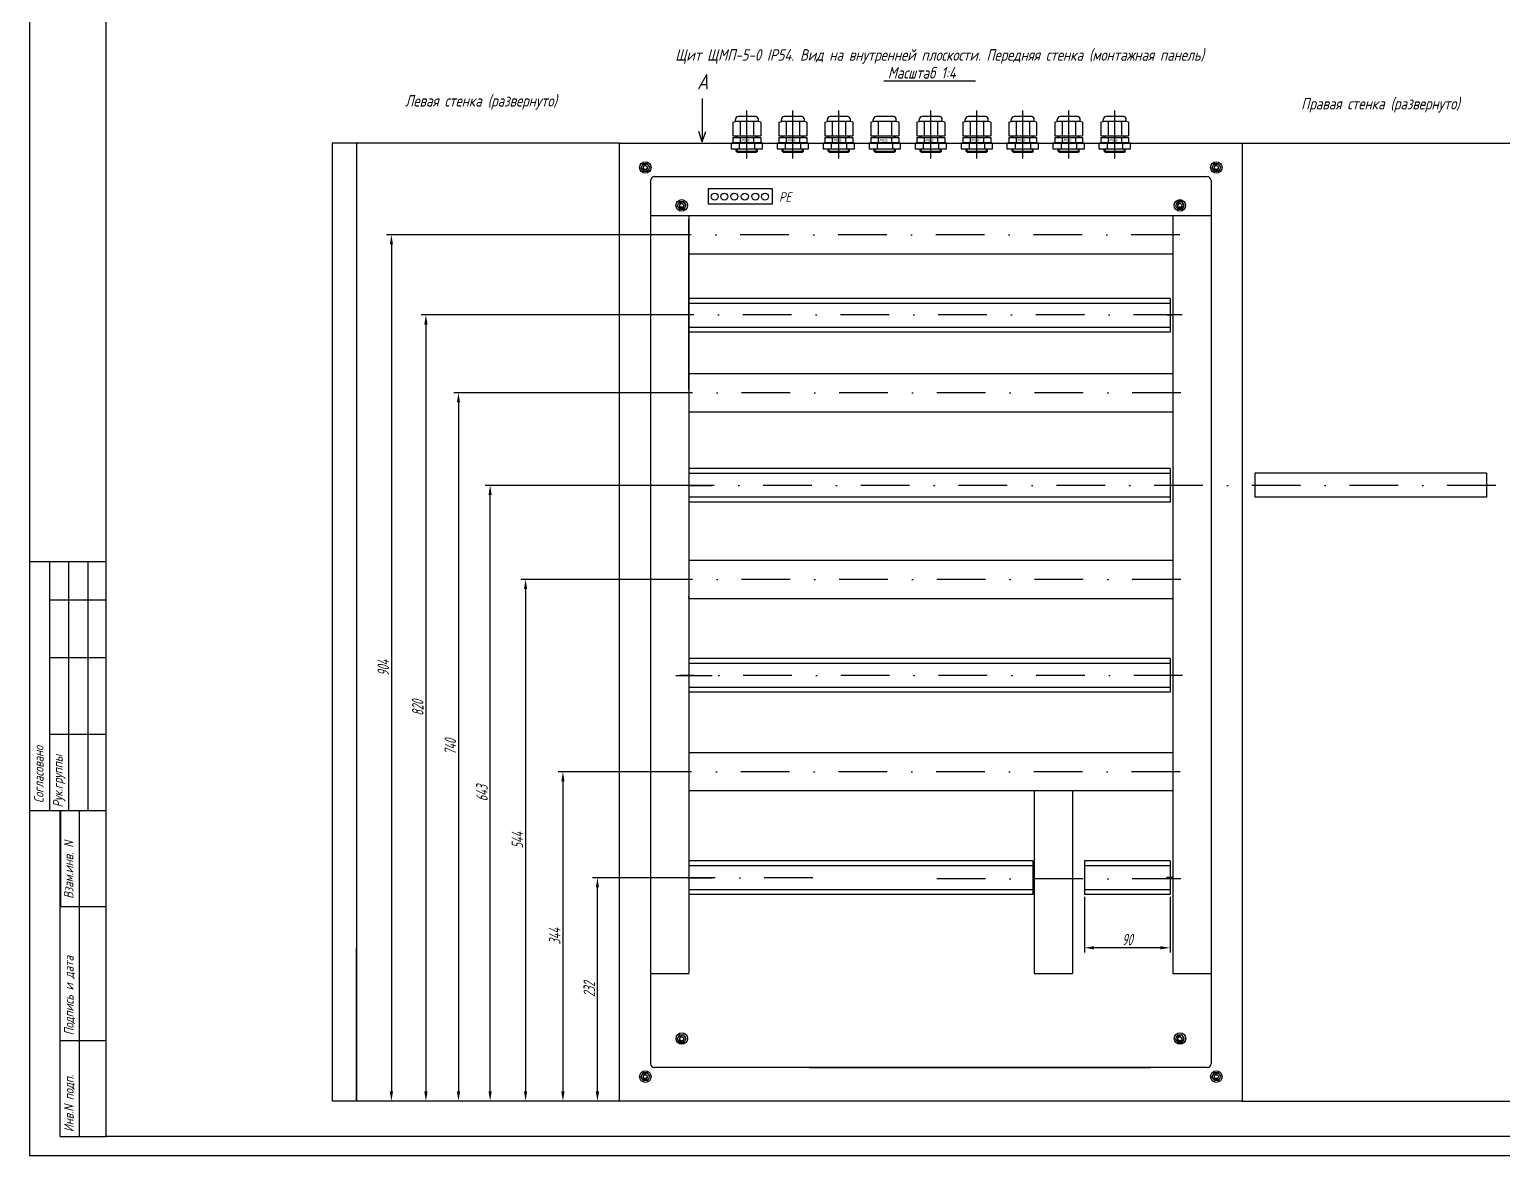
# Model space of a CAD drawing. Header units: millimetres. Extents: x 2155 to 4370, y 1157 to 1761.
# Drawn here: x 2154.8 to 2539.2, y 1157 to 1450.9 of the extents above; entities that cross this region are included whole.
import ezdxf

# ---------------------------------------------------------------- set-up
doc = ezdxf.new("R2010")
doc.units = ezdxf.units.MM
doc.linetypes.add('DASHDOTX2', pattern=[50.8, 25.4, -12.7, 0, -12.7])
doc.layers.add('MAIN', color=7, linetype='Continuous', lineweight=50)
doc.layers.add('ссылки', color=7, linetype='Continuous')
doc.styles.get("Standard").update_dxf_attribs({"font": 'GOST_A.TTF', "width": 0.8, "oblique": 15, "height": 3})
doc.dimstyles.new('ISO-25', dxfattribs={"dimtxt": 3, "dimasz": 2.5, "dimexe": 1.25, "dimexo": 0.625, "dimtad": 1, "dimlfac": 4, "dimtxsty": 'Standard', "dimcen": 2.5, "dimadec": 0, "dimazin": 0, "dimtfac": 1, "dimtmove": 0, "dimatfit": 3, "dimfxl": 1.25, "dimlwd": 25, "dimarcsym": 0})

# ---------------------------------------------------------------- blocks, each defined once
blk = doc.blocks.new('PG16')
at = {"lineweight": 30}
for p, q in [((-3.62, 5.43), (-3, 5.68)), ((-3.62, 5.43), (-3.62, 1.93)), ((-3, 5.68), (-3, 6.18)), ((3, 5.68), (-3, 5.68)), ((2.25, 6.93), (-2.25, 6.93)), ((-1.75, 5.68), (-1.75, 1.93)), ((1.75, 5.68), (1.75, 1.93)), ((3, 5.68), (3, 6.18)), ((3.62, 5.43), (3, 5.68)), ((3.62, 5.43), (3.62, 1.93)), ((-4.12, 0), (-4.12, -1.5)), ((4.12, 0), (-4.12, 0)), ((-3.62, 1.93), (3.62, 1.93)), ((-3.62, 1.43), (-3.62, 0.18)), ((-3.62, 1.43), (3.62, 1.43)), ((-3.62, 0.18), (3.62, 0.18)), ((-2.75, 1.43), (-2.75, 1.93)), ((-2.75, 0), (-2.75, 0.18)), ((-2, 0), (-2, -1.5)), ((-1.75, 1.43), (-1.75, 0.18)), ((1.75, 1.43), (1.75, 0.18)), ((2, 0), (2, -1.5)), ((2.75, 1.43), (2.75, 1.93)), ((2.75, 0), (2.75, 0.18)), ((3.62, 1.43), (3.62, 0.18)), ((4.12, -1.5), (4.12, 0)), ((-4.12, -1.5), (4.12, -1.5)), ((-2.75, -2.07), (-2.75, -1.5)), ((-2.75, -2.07), (2.75, -2.07)), ((-2.75, -2.07), (-2.5, -2.32)), ((-2.5, -2.32), (2.5, -2.32)), ((2.75, -2.07), (2.5, -2.32)), ((2.75, -2.07), (2.75, -1.5))]:
    blk.add_line(p, q, dxfattribs=at)
for p, q in [((-2.5, 1.43), (-2.5, 1.93)), ((-2.5, 0), (-2.5, 0.18)), ((2.5, 1.43), (2.5, 1.93)), ((2.5, 0), (2.5, 0.18)), ((-2.5, -2.32), (-2.5, -1.5)), ((2.5, -2.32), (2.5, -1.5))]:
    blk.add_line(p, q)
for centre, start, end in [((-2.25, 6.18), 90, 180), ((2.25, 6.18), 0, 90)]:
    blk.add_arc(centre, 0.75, start, end, dxfattribs=at)
for centre, major_axis, ratio, start_param, end_param in [((-2.69, 5.43), (-0.937, 0), 0.266667, 3.141593, 4.712389), ((0, 5.43), (-1.75, 0), 0.142857, 3.141593, 6.283185), ((2.69, 5.43), (0.938, 0), 0.266667, 1.570796, 3.141593)]:
    blk.add_ellipse(centre, major_axis=major_axis, ratio=ratio, start_param=start_param, end_param=end_param, dxfattribs=at)
at = {"layer": 'ссылки', "lineweight": 30, "oblique": 15}
blk.add_text('PG16', height=0.75, dxfattribs=at).set_placement((-1.47, 0.35))
blk = doc.blocks.new('*D140')
at = {"color": 0, "lineweight": -2}
for p, q in [((2326.25, 1229.5), (2301.75, 1229.5)), ((2308.12, 1171.25), (2301.75, 1171.25))]:
    blk.add_line(p, q, dxfattribs=at)
at = {"color": 0, "lineweight": 25}
blk.add_line((2303, 1173.75), (2303, 1227), dxfattribs=at)
at = {"color": 0}
for points in [[(2302.58, 1227), (2303.42, 1227), (2303, 1229.5)], [(2302.58, 1173.75), (2303.42, 1173.75), (2303, 1171.25)]]:
    blk.add_solid(points, dxfattribs=at)
at = {"layer": 'Defpoints', "color": 0}
for p in [(2303, 1229.5), (2326.87, 1229.5), (2308.75, 1171.25)]:
    blk.add_point(p, dxfattribs=at)
at = {"color": 0, "insert": (2300.87, 1200.37), "char_height": 3, "attachment_point": 5, "rotation": 90}
blk.add_mtext('232', dxfattribs=at)
blk = doc.blocks.new('*D141')
at = {"color": 0, "lineweight": -2}
for p, q in [((2326.25, 1307.36), (2283, 1307.36)), ((2308.12, 1171.25), (2283, 1171.25))]:
    blk.add_line(p, q, dxfattribs=at)
at = {"color": 0, "lineweight": 25}
blk.add_line((2284.25, 1304.86), (2284.25, 1173.75), dxfattribs=at)
at = {"color": 0}
for points in [[(2283.83, 1304.86), (2284.67, 1304.86), (2284.25, 1307.36)], [(2283.83, 1173.75), (2284.67, 1173.75), (2284.25, 1171.25)]]:
    blk.add_solid(points, dxfattribs=at)
at = {"layer": 'Defpoints', "color": 0}
for p in [(2326.87, 1307.36), (2284.25, 1171.25), (2308.75, 1171.25)]:
    blk.add_point(p, dxfattribs=at)
at = {"color": 0, "insert": (2282.12, 1239.3), "char_height": 3, "attachment_point": 5, "rotation": 90}
blk.add_mtext('544', dxfattribs=at)
blk = doc.blocks.new('*D142')
at = {"color": 0, "lineweight": -2}
for p, q in [((2326.25, 1257.19), (2292.75, 1257.19)), ((2307.5, 1171.25), (2292.75, 1171.25))]:
    blk.add_line(p, q, dxfattribs=at)
at = {"color": 0, "lineweight": 25}
blk.add_line((2294, 1254.69), (2294, 1173.75), dxfattribs=at)
at = {"color": 0}
for points in [[(2293.58, 1254.69), (2294.42, 1254.69), (2294, 1257.19)], [(2293.58, 1173.75), (2294.42, 1173.75), (2294, 1171.25)]]:
    blk.add_solid(points, dxfattribs=at)
at = {"layer": 'Defpoints', "color": 0}
for p in [(2326.87, 1257.19), (2294, 1171.25), (2308.12, 1171.25)]:
    blk.add_point(p, dxfattribs=at)
at = {"color": 0, "insert": (2291.87, 1214.22), "char_height": 3, "attachment_point": 5, "rotation": 90}
blk.add_mtext('344', dxfattribs=at)
blk = doc.blocks.new('*D143')
at = {"color": 0, "lineweight": -2}
for p, q in [((2326.25, 1331.91), (2273.75, 1331.91)), ((2308.12, 1171.25), (2273.75, 1171.25))]:
    blk.add_line(p, q, dxfattribs=at)
at = {"color": 0, "lineweight": 25}
blk.add_line((2275, 1173.75), (2275, 1329.41), dxfattribs=at)
at = {"color": 0}
for points in [[(2274.58, 1329.41), (2275.42, 1329.41), (2275, 1331.91)], [(2274.58, 1173.75), (2275.42, 1173.75), (2275, 1171.25)]]:
    blk.add_solid(points, dxfattribs=at)
at = {"layer": 'Defpoints', "color": 0}
for p in [(2275, 1331.91), (2326.87, 1331.91), (2308.75, 1171.25)]:
    blk.add_point(p, dxfattribs=at)
at = {"color": 0, "insert": (2272.87, 1251.58), "char_height": 3, "attachment_point": 5, "rotation": 90}
blk.add_mtext('643', dxfattribs=at)
blk = doc.blocks.new('*D144')
at = {"color": 0, "lineweight": -2}
for p, q in [((2326.25, 1356.07), (2265.5, 1356.07)), ((2308.12, 1171.25), (2265.5, 1171.25))]:
    blk.add_line(p, q, dxfattribs=at)
at = {"color": 0, "lineweight": 25}
blk.add_line((2266.75, 1353.57), (2266.75, 1173.75), dxfattribs=at)
at = {"color": 0}
for points in [[(2266.33, 1353.57), (2267.17, 1353.57), (2266.75, 1356.07)], [(2266.33, 1173.75), (2267.17, 1173.75), (2266.75, 1171.25)]]:
    blk.add_solid(points, dxfattribs=at)
at = {"layer": 'Defpoints', "color": 0}
for p in [(2326.87, 1356.07), (2266.75, 1171.25), (2308.75, 1171.25)]:
    blk.add_point(p, dxfattribs=at)
at = {"color": 0, "insert": (2264.62, 1263.66), "char_height": 3, "attachment_point": 5, "rotation": 90}
blk.add_mtext('740', dxfattribs=at)
blk = doc.blocks.new('*D145')
at = {"color": 0, "lineweight": -2}
for p, q in [((2326.25, 1376.41), (2257, 1376.41)), ((2308.12, 1171.25), (2257, 1171.25))]:
    blk.add_line(p, q, dxfattribs=at)
at = {"color": 0, "lineweight": 25}
blk.add_line((2258.25, 1373.91), (2258.25, 1173.75), dxfattribs=at)
at = {"color": 0}
for points in [[(2257.83, 1373.91), (2258.67, 1373.91), (2258.25, 1376.41)], [(2257.83, 1173.75), (2258.67, 1173.75), (2258.25, 1171.25)]]:
    blk.add_solid(points, dxfattribs=at)
at = {"layer": 'Defpoints', "color": 0}
for p in [(2326.87, 1376.41), (2258.25, 1171.25), (2308.75, 1171.25)]:
    blk.add_point(p, dxfattribs=at)
at = {"color": 0, "insert": (2256.12, 1273.83), "char_height": 3, "attachment_point": 5, "rotation": 90}
blk.add_mtext('820', dxfattribs=at)
blk = doc.blocks.new('*D146')
at = {"color": 0, "lineweight": -2}
for p, q in [((2326.25, 1397.3), (2248, 1397.3)), ((2308.12, 1171.25), (2248, 1171.25))]:
    blk.add_line(p, q, dxfattribs=at)
at = {"color": 0, "lineweight": 25}
blk.add_line((2249.25, 1394.8), (2249.25, 1173.75), dxfattribs=at)
at = {"color": 0}
for points in [[(2248.83, 1394.8), (2249.67, 1394.8), (2249.25, 1397.3)], [(2248.83, 1173.75), (2249.67, 1173.75), (2249.25, 1171.25)]]:
    blk.add_solid(points, dxfattribs=at)
at = {"layer": 'Defpoints', "color": 0}
for p in [(2326.87, 1397.3), (2249.25, 1171.25), (2308.75, 1171.25)]:
    blk.add_point(p, dxfattribs=at)
at = {"color": 0, "insert": (2247.12, 1284.27), "char_height": 3, "attachment_point": 5, "rotation": 90}
blk.add_mtext('904', dxfattribs=at)
blk = doc.blocks.new('*D147')
at = {"color": 0, "lineweight": -2}
for p, q in [((2430.07, 1224.53), (2430.07, 1210)), ((2452.42, 1224.53), (2452.42, 1210))]:
    blk.add_line(p, q, dxfattribs=at)
at = {"color": 0, "lineweight": 25}
blk.add_line((2449.92, 1211.25), (2432.57, 1211.25), dxfattribs=at)
at = {"color": 0}
for points in [[(2432.57, 1211.67), (2432.57, 1210.83), (2430.07, 1211.25)], [(2449.92, 1211.67), (2449.92, 1210.83), (2452.42, 1211.25)]]:
    blk.add_solid(points, dxfattribs=at)
at = {"layer": 'Defpoints', "color": 0}
for p in [(2430.07, 1225.16), (2452.42, 1225.16), (2430.07, 1211.25)]:
    blk.add_point(p, dxfattribs=at)
at = {"color": 0, "insert": (2441.24, 1213.38), "char_height": 3, "attachment_point": 5}
blk.add_mtext('90', dxfattribs=at)

msp = doc.modelspace()

# ---------------------------------------------------------------- linework, layer by layer
at = {"color": 7}
for p, q in [((2154.7984, 1751.0253), (2154.7984, 1157.0253)), ((2377.7127, 1437.488), (2401.6909, 1437.488)), ((2330.3552, 1432.9173), (2330.3552, 1421.5531)), ((2341.9991, 1417.2112), (2341.9991, 1429.7432)), ((2353.9991, 1417.2112), (2353.9991, 1429.7432)), ((2365.9991, 1417.2112), (2365.9991, 1429.7432)), ((2389.9991, 1417.2112), (2389.9991, 1429.7432)), ((2401.9991, 1417.2112), (2401.9991, 1429.7432)), ((2413.9991, 1417.2112), (2413.9991, 1429.7432)), ((2425.9991, 1417.2112), (2425.9991, 1429.7432)), ((2437.9991, 1417.2112), (2437.9991, 1429.7432)), ((2330.3552, 1421.5531), (2329.4367, 1424.3061)), ((2330.3552, 1421.5531), (2331.2736, 1424.3061)), ((2240.0987, 1421.2468), (2240.0987, 1336.2295)), ((2330.3552, 1421.5531), (2330.3552, 1421.5531)), ((2340.7176, 1409.2957), (2331.9257, 1409.2957)), ((2331.9257, 1409.2957), (2331.9257, 1405.2957)), ((2344.7176, 1409.2957), (2340.7176, 1409.2957)), ((2348.7176, 1409.2957), (2344.7176, 1409.2957)), ((2348.7176, 1405.2957), (2348.7176, 1409.2957)), ((2340.7176, 1405.2957), (2331.9257, 1405.2957)), ((2344.7176, 1405.2957), (2340.7176, 1405.2957)), ((2348.7176, 1405.2957), (2344.7176, 1405.2957)), ((2326.8741, 1356.985), (2326.8741, 1401.3901)), ((2451.4866, 1376.413), (2453.3008, 1376.413)), ((2534.9987, 1335.1272), (2534.9987, 1328.8772)), ((2326.5295, 1331.9076), (2330.6023, 1331.9076)), ((2328.8763, 1331.9076), (2332.9491, 1331.9076)), ((2326.8741, 1302.4382), (2326.8741, 1302.9672)), ((2326.8741, 1302.4382), (2326.8741, 1302.9672)), ((2326.8741, 1299.7206), (2326.8741, 1263.2981)), ((2323.4251, 1282.3043), (2332.2376, 1282.3043)), ((2326.5295, 1282.3043), (2330.6023, 1282.3043)), ((2328.8763, 1282.3043), (2332.9491, 1282.3043)), ((2416.6437, 1233.9073), (2398.0744, 1233.9073)), ((2416.6437, 1233.9073), (2416.6437, 1225.1573)), ((2430.0695, 1233.9073), (2430.0695, 1225.1573)), ((2326.5295, 1229.4979), (2330.6023, 1229.4979)), ((2328.8763, 1229.4979), (2332.9491, 1229.4979)), ((2451.4866, 1229.6581), (2453.3008, 1229.6581)), ((2240.0987, 1171.2468), (2240.0987, 1211.2295)), ((2358.3615, 1179.9968), (2447.2407, 1179.9968)), ((2154.7984, 1157.0253), (2995.7984, 1157.0253))]:
    msp.add_line(p, q, dxfattribs=at)
at = {"color": 7, "lineweight": 30}
for p, q in [((2174.7984, 1162.0253), (2174.7984, 1746.0253)), ((2308.7491, 1421.2468), (2233.7491, 1421.2468)), ((2233.7491, 1421.2468), (2233.7491, 1171.2468)), ((2240.0987, 1421.2468), (2240.0987, 1171.2468)), ((2308.7491, 1421.2468), (2471.2491, 1421.2468)), ((2308.7491, 1171.2468), (2308.7491, 1421.2468)), ((2471.2491, 1421.2468), (2471.2491, 1171.1231)), ((2471.2491, 1421.2468), (2546.2491, 1421.2468)), ((2316.8741, 1411.4968), (2316.8741, 1180.9968)), ((2317.8741, 1412.4968), (2462.1241, 1412.4968)), ((2463.1241, 1411.4968), (2463.1241, 1225.9651)), ((2455.7341, 1406.065), (2453.9401, 1406.065)), ((2316.8741, 1402.3811), (2326.8741, 1402.3811)), ((2326.8741, 1402.3769), (2326.8741, 1204.5629)), ((2326.8741, 1402.3769), (2453.1241, 1402.3769)), ((2453.1241, 1402.3811), (2463.1241, 1402.3811)), ((2453.1241, 1402.3769), (2453.1241, 1204.5629)), ((2463.1241, 1400.2031), (2463.1241, 1180.9968)), ((2326.8741, 1392.3769), (2453.1241, 1392.3769)), ((2452.4167, 1380.6622), (2326.8741, 1380.6622)), ((2452.4167, 1380.6622), (2452.4167, 1371.9122)), ((2452.4167, 1379.4122), (2326.8741, 1379.4122)), ((2452.4167, 1373.1622), (2326.8741, 1373.1622)), ((2452.4167, 1371.9122), (2326.8741, 1371.9122)), ((2326.8741, 1361.1447), (2453.1241, 1361.1447)), ((2326.8741, 1351.1447), (2453.1241, 1351.1447)), ((2327.3196, 1336.317), (2326.8741, 1336.317)), ((2452.4167, 1336.317), (2326.8741, 1336.317)), ((2327.3196, 1335.067), (2326.8741, 1335.067)), ((2452.4167, 1335.067), (2326.8741, 1335.067)), ((2327.1367, 1335.067), (2327.1382, 1335.067)), ((2327.1382, 1336.317), (2327.1382, 1336.317)), ((2452.4167, 1336.317), (2452.4167, 1327.567)), ((2534.9987, 1335.1272), (2474.5254, 1335.1272)), ((2474.5254, 1335.1272), (2474.5254, 1328.8772)), ((2534.9987, 1335.1272), (2534.9987, 1328.8772)), ((2327.3196, 1328.817), (2326.8741, 1328.817)), ((2452.4167, 1328.817), (2326.8741, 1328.817)), ((2327.3196, 1327.567), (2326.8741, 1327.567)), ((2452.4167, 1327.567), (2326.8741, 1327.567)), ((2534.9987, 1328.8772), (2474.5254, 1328.8772)), ((2326.8741, 1312.4382), (2453.1241, 1312.4382)), ((2326.8741, 1302.4382), (2453.1241, 1302.4382)), ((2327.3196, 1286.7138), (2326.8741, 1286.7138)), ((2452.4167, 1286.7138), (2326.8741, 1286.7138)), ((2327.3196, 1285.4638), (2326.8741, 1285.4638)), ((2452.4167, 1285.4638), (2326.8741, 1285.4638)), ((2327.1367, 1285.4638), (2327.1382, 1285.4638)), ((2327.1382, 1286.7138), (2327.1382, 1286.7138)), ((2452.4167, 1286.7138), (2452.4167, 1277.9638)), ((2327.3196, 1279.2138), (2326.8741, 1279.2138)), ((2452.4167, 1279.2138), (2326.8741, 1279.2138)), ((2327.3196, 1277.9638), (2326.8741, 1277.9638)), ((2452.4167, 1277.9638), (2326.8741, 1277.9638)), ((2326.8741, 1262.2546), (2427.6454, 1262.2546)), ((2326.8741, 1262.2546), (2453.1241, 1262.2546)), ((2326.8741, 1252.2546), (2427.6454, 1252.2546)), ((2326.8741, 1252.2546), (2427.6454, 1252.2546)), ((2326.8741, 1252.2546), (2453.1241, 1252.2546)), ((2416.9496, 1252.2546), (2416.9496, 1204.5629)), ((2426.9496, 1252.2546), (2426.9496, 1204.5629)), ((2327.3196, 1233.9073), (2326.8741, 1233.9073)), ((2398.0744, 1233.9073), (2326.8741, 1233.9073)), ((2327.1382, 1233.9073), (2327.1382, 1233.9073)), ((2416.6437, 1233.9073), (2398.0744, 1233.9073)), ((2452.4167, 1233.9073), (2430.0695, 1233.9073)), ((2452.4167, 1233.9073), (2452.4167, 1225.1573)), ((2327.3196, 1232.6573), (2326.8741, 1232.6573)), ((2398.0744, 1232.6573), (2326.8741, 1232.6573)), ((2327.1367, 1232.6573), (2327.1382, 1232.6573)), ((2416.6437, 1232.6573), (2398.0744, 1232.6573)), ((2452.4167, 1232.6573), (2430.0695, 1232.6573)), ((2327.3196, 1226.4073), (2326.8741, 1226.4073)), ((2398.0744, 1226.4073), (2326.8741, 1226.4073)), ((2416.6437, 1226.4073), (2398.0744, 1226.4073)), ((2452.4167, 1226.4073), (2430.0695, 1226.4073)), ((2327.3196, 1225.1573), (2326.8741, 1225.1573)), ((2398.0744, 1225.1573), (2326.8741, 1225.1573)), ((2416.6437, 1225.1573), (2398.0744, 1225.1573)), ((2452.4167, 1225.1573), (2430.0695, 1225.1573)), ((2316.8741, 1204.5629), (2326.8741, 1204.5629)), ((2416.9496, 1204.5629), (2426.9496, 1204.5629)), ((2453.1241, 1204.5629), (2463.1241, 1204.5629)), ((2462.1241, 1179.9968), (2317.8741, 1179.9968)), ((2308.7491, 1171.2468), (2233.7491, 1171.2468)), ((2471.2491, 1171.2468), (2308.7491, 1171.2468)), ((2471.2491, 1171.2468), (2546.2491, 1171.2468)), ((2990.7984, 1162.0253), (2174.7984, 1162.0253))]:
    msp.add_line(p, q, dxfattribs=at)
at = {"color": 7, "linetype": 'DASHDOTX2', "ltscale": 0.5}
for p, q in [((2454.9934, 1397.2996), (2323.7661, 1397.2996)), ((2455.6184, 1376.413), (2324.3911, 1376.413)), ((2455.271, 1356.0674), (2324.0437, 1356.0674)), ((2537.4665, 1331.9076), (2324.4892, 1331.9076)), ((2455.271, 1307.3609), (2324.0437, 1307.3609)), ((2455.7165, 1282.3043), (2324.4892, 1282.3043)), ((2455.0915, 1257.192), (2323.8642, 1257.192)), ((2359.2331, 1229.4979), (2324.0437, 1229.4979)), ((2455.271, 1229.211), (2389.4817, 1229.211))]:
    msp.add_line(p, q, dxfattribs=at)
at = {"color": 7, "lineweight": 30}
for points in [[(2314.8368, 1415.8177), (2314.3488, 1414.7712), (2315.0111, 1413.8253), (2316.1614, 1413.9259), (2316.6494, 1414.9725), (2315.9871, 1415.9183)], [(2463.8368, 1415.8177), (2463.3488, 1414.7712), (2464.0111, 1413.8253), (2465.1614, 1413.9259), (2465.6494, 1414.9725), (2464.9871, 1415.9183)], [(2324.3368, 1405.9427), (2323.8488, 1404.8962), (2324.5111, 1403.9503), (2325.6614, 1404.0509), (2326.1494, 1405.0975), (2325.4871, 1406.0433)], [(2454.3368, 1405.9427), (2453.8488, 1404.8962), (2454.5111, 1403.9503), (2455.6614, 1404.0509), (2456.1494, 1405.0975), (2455.4871, 1406.0433)], [(2324.3368, 1188.4427), (2323.8488, 1187.3962), (2324.5111, 1186.4503), (2325.6614, 1186.5509), (2326.1494, 1187.5975), (2325.4871, 1188.5433)], [(2454.3368, 1188.4427), (2453.8488, 1187.3962), (2454.5111, 1186.4503), (2455.6614, 1186.5509), (2456.1494, 1187.5975), (2455.4871, 1188.5433)], [(2314.8368, 1178.5677), (2314.3488, 1177.5212), (2315.0111, 1176.5753), (2316.1614, 1176.6759), (2316.6494, 1177.7225), (2315.9871, 1178.6683)], [(2463.8368, 1178.5677), (2463.3488, 1177.5212), (2464.0111, 1176.5753), (2465.1614, 1176.6759), (2465.6494, 1177.7225), (2464.9871, 1178.6683)]]:
    msp.add_lwpolyline(points, close=True, dxfattribs=at)
for centre, radius in [((2315.4991, 1414.8718), 1.5), ((2315.4991, 1414.8718), 1), ((2315.4991, 1414.8718), 1), ((2315.4991, 1414.8718), 1), ((2315.4991, 1414.8718), 0.5), ((2464.4991, 1414.8718), 1.5), ((2464.4991, 1414.8718), 1), ((2464.4991, 1414.8718), 1), ((2464.4991, 1414.8718), 1), ((2464.4991, 1414.8718), 0.5), ((2324.9991, 1404.9968), 1.5), ((2324.9991, 1404.9968), 1), ((2324.9991, 1404.9968), 1), ((2324.9991, 1404.9968), 1), ((2324.9991, 1404.9968), 0.5), ((2454.9991, 1404.9968), 1.5), ((2454.9991, 1404.9968), 1), ((2454.9991, 1404.9968), 1), ((2454.9991, 1404.9968), 1), ((2454.9991, 1404.9968), 0.5), ((2325.0135, 1187.564), 1.5), ((2324.9991, 1187.4968), 1), ((2324.9991, 1187.4968), 1), ((2324.9991, 1187.4968), 1), ((2324.9991, 1187.4968), 0.5), ((2455.0135, 1187.564), 1.5), ((2454.9991, 1187.4968), 1), ((2454.9991, 1187.4968), 1), ((2454.9991, 1187.4968), 1), ((2454.9991, 1187.4968), 0.5), ((2315.4991, 1177.6218), 1.5), ((2315.4991, 1177.6218), 1), ((2315.4991, 1177.6218), 1), ((2315.4991, 1177.6218), 1), ((2315.4991, 1177.6218), 0.5), ((2464.4991, 1177.6218), 1.5), ((2464.4991, 1177.6218), 1), ((2464.4991, 1177.6218), 1), ((2464.4991, 1177.6218), 1), ((2464.4991, 1177.6218), 0.5)]:
    msp.add_circle(centre, radius, dxfattribs=at)
at = {"color": 7}
for centre in [(2333.6148, 1407.2957), (2336.1148, 1407.2957), (2338.7178, 1407.2957), (2341.4678, 1407.2957), (2344.2178, 1407.2957), (2346.7178, 1407.2957)]:
    msp.add_circle(centre, 0.9154, dxfattribs=at)
for centre in [(2315.4991, 1414.8718), (2464.4991, 1414.8718), (2324.9991, 1404.9968), (2454.9991, 1404.9968), (2324.9991, 1187.4968), (2454.9991, 1187.4968), (2315.4991, 1177.6218), (2464.4991, 1177.6218)]:
    msp.add_arc(centre, 0.6127, 77.654356, 9.494214, dxfattribs=at)
at = {"color": 7, "lineweight": 30}
for centre, start, end in [((2317.8741, 1411.4968), 90, 180), ((2462.1241, 1411.4968), 0, 90), ((2317.8741, 1180.9968), 180, 270), ((2462.1241, 1180.9968), 270, 0)]:
    msp.add_arc(centre, 1, start, end, dxfattribs=at)
at = {"layer": 'MAIN', "color": 7, "linetype": 'Continuous', "lineweight": 30}
for p, q in [((2154.7984, 1312.0372), (2174.7984, 1312.0372)), ((2159.997, 1312.0372), (2159.997, 1247.0372)), ((2159.997, 1302.0372), (2174.7984, 1302.0372)), ((2159.997, 1287.0372), (2174.7984, 1287.0372)), ((2159.997, 1267.0372), (2174.7984, 1267.0372)), ((2154.7984, 1247.0372), (2174.7984, 1247.0372)), ((2167.7984, 1247.0253), (2167.7984, 1162.0253)), ((2162.7984, 1162.0253), (2162.7984, 1222.0253)), ((2162.7984, 1222.0253), (2174.7984, 1222.0253)), ((2162.7984, 1187.0253), (2174.7984, 1187.0253)), ((2162.7984, 1162.0253), (2174.7984, 1162.0253))]:
    msp.add_line(p, q, dxfattribs=at)
at = {"layer": 'MAIN', "color": 7, "linetype": 'Continuous', "lineweight": -2}
for p, q in [((2164.997, 1312.0372), (2164.997, 1247.0372)), ((2169.997, 1312.0372), (2169.997, 1247.0372))]:
    msp.add_line(p, q, dxfattribs=at)
at = {"layer": 'MAIN', "color": 7, "linetype": 'Continuous', "lineweight": 40}
msp.add_line((2162.7984, 1247.0253), (2162.7984, 1222.0253), dxfattribs=at)

# ---------------------------------------------------------------- block references
at = {"color": 7}
for p in [(2341.9991, 1421.2468), (2353.9991, 1421.2468), (2365.9991, 1421.2468), (2377.9991, 1421.2468), (2389.9991, 1421.2468), (2401.9991, 1421.2468), (2413.9991, 1421.2468), (2425.9991, 1421.2468), (2437.9991, 1421.2468)]:
    msp.add_blockref('PG16', p, dxfattribs=at)

# ---------------------------------------------------------------- texts
at = {"color": 7, "oblique": 15}
msp.add_text('РЕ', height=2.5, dxfattribs=at).set_placement((2350.4019, 1405.946))
at = {"layer": 'MAIN', "color": 7, "linetype": 'Continuous', "lineweight": -3, "oblique": 15}
for s, p in [('Согласовано', (2158.4734, 1249.0372)), ('Рук.группы', (2163.4734, 1247.8715)), ('Взам.инв. N', (2166.2749, 1224.0253)), ('Подпись и дата', (2166.3219, 1188.4003)), ('Инв.N подп.', (2166.3219, 1163.1503))]:
    msp.add_text(s, height=2.5, rotation=90, dxfattribs=at).set_placement(p)
at = {"layer": 'ссылки', "color": 7, "oblique": 15}
for s, height, p in [('    Щит ЩМП-5-0 IP54. Вид на внутренней плоскости. Передняя стенка (монтажная панель)', 3, (2317.1673, 1442.7704)), ('A', 4, (2329.0118, 1435.3082)), ('Масштаб 1:4', 3, (2378.7695, 1438.1058)), ('Левая стенка (развернуто)', 3, (2252.7982, 1430.7986)), ('Правая стенка (развернуто)', 3, (2486.6303, 1430.0487))]:
    msp.add_text(s, height=height, dxfattribs=at).set_placement(p)

# ---------------------------------------------------------------- dimensions: what is measured, and where the dimension line sits
at = {"color": 7}
for base, p1, p2, text, picture, middle in [((2249.25, 1171.2468), (2326.8741, 1397.2996), (2308.7491, 1171.2468), '904', '*D146', (2247.1239, 1284.2732)), ((2258.25, 1171.2468), (2326.8741, 1376.413), (2308.7491, 1171.2468), '820', '*D145', (2256.1239, 1273.8299)), ((2266.75, 1171.2468), (2326.8741, 1356.0674), (2308.7491, 1171.2468), '740', '*D144', (2264.6239, 1263.6571)), ((2275, 1331.9076), (2308.7491, 1171.2468), (2326.8741, 1331.9076), '643', '*D143', (2272.8739, 1251.5772)), ((2284.25, 1171.2468), (2326.8741, 1307.3609), (2308.7491, 1171.2468), '544', '*D141', (2282.1239, 1239.3039)), ((2294, 1171.2468), (2326.8741, 1257.192), (2308.1241, 1171.2468), '344', '*D142', (2291.8739, 1214.2194)), ((2303, 1229.4979), (2308.7491, 1171.2468), (2326.8741, 1229.4979), '232', '*D140', (2300.8739, 1200.3724))]:
    dim = msp.add_linear_dim(base=base, p1=p1, p2=p2, angle=90, text=text, dimstyle='ISO-25', dxfattribs=at)
    dim.commit()
    dim.dimension.update_dxf_attribs({"geometry": picture, "text_midpoint": middle})
dim = msp.add_linear_dim(base=(2430.0695, 1211.25), p1=(2452.4167, 1225.1573), p2=(2430.0695, 1225.1573), text='90', dimstyle='ISO-25', dxfattribs=at)
dim.commit()
dim.dimension.update_dxf_attribs({"geometry": '*D147', "text_midpoint": (2441.2431, 1213.3761)})

doc.saveas('drawing.dxf')
